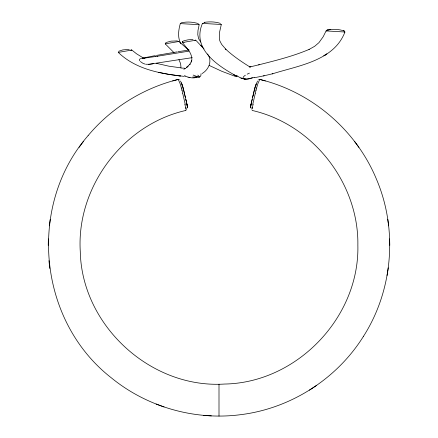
<?xml version="1.0" encoding="UTF-8"?>
<svg xmlns="http://www.w3.org/2000/svg" width="438" height="438" viewBox="0 0 438 438"><rect width="100%" height="100%" fill="white"/><g stroke="black" fill="none" stroke-linecap="round" stroke-linejoin="round"><path stroke-width="0.66" d="M187.469 107.283L187.261 107.962M363.502 336.274C336.942 378.903 290.722 408.44 240.884 414.644C195.074 420.732 147.146 407.11 111.367 377.863C37.997 320.72 27.096 205.597 88.115 135.621M48.24 245.291L48.361 238.896M259.729 79.448L259.739 79.42C311.484 91.898 356.138 129.971 376.456 179.197C397.978 229.572 392.99 290.098 363.507 336.274M251.801 109.182L252.009 107.901M49.346 225.86L50.239 219.246M387.072 275.48L388.271 267.804M191.302 62.097C192.835 58.254 191.105 54.219 188.909 50.633L182.383 42.491M252.025 107.83L252.43 105.854M250.848 105.339L250.563 106.823L250.903 105.082M250.859 105.279L250.875 105.224A28.738 4.232 -76.8 0 1 251.193 103.855M251.478 102.454L251.166 103.866M252.742 104.414L255.321 93.261M251.554 102.092L251.658 101.638M251.494 102.366L251.565 102.043M251.434 102.645L251.505 102.317M251.724 101.364L251.845 100.811M251.62 101.819L251.74 101.266M251.932 100.439L252.069 99.842M251.806 100.992L251.943 100.395M252.162 99.426L252.578 97.625M252.058 99.886L252.184 99.333M180.626 23.647L180.303 23.597L199.164 24.698L197.981 30.54L197.779 34.657L198.628 38.714L200.741 42.075M252.699 97.116L252.77 96.798M252.567 97.669L252.644 97.351M252.633 97.395L252.704 97.072M180.33 23.592L180.303 23.592C178.49 30.085 177.39 37.531 180.872 43.685M252.89 96.289L253.159 95.139M252.759 96.842L252.901 96.245M253.148 95.183L253.69 92.938M252.967 95.966L253.093 95.413M253.421 94.039L253.224 94.865M254.423 89.932L253.941 91.881A78.687 12.111 -76.8 0 0 253.558 93.535M256.006 90.452L256.137 89.91M254.478 89.697L254.549 89.412A28.645 4.287 -76.7 0 1 254.905 87.972L255.299 86.538M254.412 89.971L254.483 89.67M254.544 89.44L254.932 87.907M256.586 88.131L257.873 83.691L259.701 79.513M254.976 87.748L255.244 86.74M233.804 74.712L237.144 76.426C218.042 66.028 191.439 49.023 202.455 23.4L221.305 24.495L219.46 32.653L219.372 38.905L219.849 40.915L221.672 44.408L225.953 49.39L225.597 49.045C232.978 56.02 241.464 61.703 250.06 67.058M186.161 109.714L185.827 110.25L186.024 109.987M255.316 86.478L255.485 85.897M255.343 86.385L257.544 81.014M255.502 85.848L255.65 85.372M191.625 61.068L191.778 60.586L189.829 64.397L190.158 64.003L186.67 67.364L188.28 66.05M255.688 85.262L255.989 84.43M256.055 84.277L256.175 83.981M139.437 59.371L139.673 60.838M344.46 32.034L344.936 32.018C333.959 60.877 298.404 65.59 272.869 73.704L272.168 73.874M344.892 32.007L326.075 30.917L323.228 36.677L318.957 42.623L314.665 46.297L308.971 49.489M79.108 147.365L83.477 141.403M88.109 135.616C111.214 107.951 143.286 88.065 178.255 79.415L178.425 79.793M182.422 41.484L182.164 41.709L183.987 40.756L188.017 39.831L193.054 39.453M258.185 79.836L258.464 79.617M202.049 73.562C208.795 69.724 212.676 60.729 207.541 53.956M186.21 67.671L187.289 66.855M183.851 69.352L185.05 68.509M309.387 390.17L316.488 385.489M118.424 51.366L122.782 49.91L129.276 49.341M324.115 55.631L326.885 53.934L323.835 55.796M195.113 40.208L195.737 40.154L204.004 48.947M139.837 59.026L140.724 58.615M247.174 74.159L249.441 73.135M165.739 42.617L171.012 41.15L177.395 40.915M309.255 49.352C292.962 56.288 275.683 60.537 258.562 64.879M165.307 43.827L165.586 43.8M178.025 41.555L178.824 41.468L188.488 49.932M254.412 77.378L249.019 78.851A11.541 4.763 -15.8 0 1 245.636 79.119L241.469 78.265M181.091 22.869C186.697 21.495 192.846 21.905 198.337 23.608M330.372 29.532L326.929 30.211C332.683 28.908 339.193 29.023 344.695 31.235M252.381 77.707L249.819 78.501M131.8 50.009L136.492 53.759L144.168 58.511M326.923 30.211L327.64 29.965M118.818 52.314L118.468 52.297M131.745 50.009L131.247 50.069M172.621 80.948L178.255 79.415M178.682 41.522L165.597 43.8M165.318 43.789L165.778 43.68M141.37 58.391L154.34 55.796A6.105 2.086 42.8 0 1 154.702 55.752L157.466 56.464M153.169 63.455L153.563 63.351M185.602 110.502C122.892 124.841 76.261 187.294 80.274 251.483C81.736 325.445 150.705 388.807 224.513 384.044C296.712 382.878 359.56 317.473 357.862 245.291C358.881 183.166 312.956 124.447 252.398 110.502M182.257 42.459L182.591 42.382M195.567 40.208L194.784 40.378M250.908 66.718L249.633 67.025L259.269 64.709M254.522 77.701L264.191 75.758M263.452 75.933L272.869 73.704M131.52 50.107L118.901 52.303M204.847 22.229L203.955 22.431C209.397 21.5 215.2 21.681 220.467 23.395M181.797 68.202L182.361 68.114A22.716 7.764 42.8 0 1 183.029 68.098A40.017 13.671 42.8 0 1 185.86 68.476M248.987 78.698L248.187 78.862A11.618 3.564 -23.3 0 1 245.515 79.119C244.021 79.475 242.028 78.03 243.637 76.661A6.543 2.009 -23.3 0 1 245.389 75.199M194.571 40.422L184.299 42.218M156.558 55.396L176.974 51.898M188.762 51.169L157.33 56.256M192.233 57.652L149.418 64.227M177.992 51.728L189.189 49.976M184.212 42.229L183.226 42.382M155.988 56.464L142.509 58.385L143.784 58.249L143.045 58.325M130.77 50.135L131.159 50.08M183.073 42.404L182.476 42.481M152.796 63.838L150.338 64.14M143.259 58.309L142.591 58.353L144.989 58.457M145.969 64.255L148.717 64.276M148.307 64.309L149.818 64.194M221.299 24.512L220.971 24.517M199.159 24.714L198.688 24.714M192.611 77.017L196.722 77.225M203.659 415.361L211.39 415.881M203.062 23.471L202.455 23.4M326.529 30.978L326.135 30.934M184.376 76.382C161.014 73.918 135.753 69.428 118.249 52.374M181.146 67.89L168.827 66.176L156.24 63.296M176.317 75.478L180.505 75.988L168.75 74.351L169.041 74.405L158.397 72.297M196.388 77.154L195.912 77.083A39.995 13.671 42.8 0 1 194.943 76.902M145.252 64.14L143.078 63.4L140.313 61.528M189.944 77.575L190.557 77.679A13.425 10.567 31.9 0 0 194.122 77.838M188.981 77.356L188.022 77.093M259.745 79.415L265.379 80.948M236.235 76.732L221.82 71.295L209.216 65.443M156.142 404.06L164.058 406.973M343.491 30.633L344.191 30.923M185.668 76.179L185.559 76.13A8.459 6.548 31.2 0 1 184.442 75.533M193.125 75.051L196.503 76.343A27.523 23.575 50.7 0 0 198.452 76.803C200.204 77.718 201.37 75.298 200.96 73.825M179.542 79.623L179.815 79.831M236.744 75.539L240.265 77.844L244.442 79.07A13.863 4.829 36.8 0 0 245.789 79.015M165.219 43.822L174.034 52.691M197.784 75.095L199.777 77.033L199.016 77.219A30.277 10.342 42.8 0 1 196.372 77.137M202.591 47.293L200.872 45.421M240.862 77.707L241.124 78.002M252.074 110.124L252.135 110.201M250.744 107.978L250.569 106.801L250.531 107.321M354.523 141.403L358.892 147.365M180.467 81.03L181.272 82.749M178.945 59.628C180.982 64.873 180.461 62.163 181.036 68.043M181.294 82.793L181.786 83.882M178.403 79.743L180.127 83.691L181.414 88.131M181.77 83.844L181.945 84.277M181.814 83.954L182.684 86.478M182.011 84.43L182.312 85.262M182.339 85.333L182.471 85.766M182.564 86.067L182.657 86.385M182.701 86.538L183.489 89.566M182.756 86.74L183.089 87.989M183.588 89.971L183.451 89.412A28.645 4.287 76.7 0 0 183.095 87.972M183.517 89.67L184.321 92.982M181.863 89.91L181.994 90.452M184.31 92.938L184.458 93.529M182.679 93.261L185.258 104.414M184.447 93.486L185.11 96.289M184.579 94.039L184.776 94.865M184.907 95.413L185.033 95.966M185.099 96.245L185.175 96.563M185.164 96.519L185.241 96.842M185.23 96.798L185.301 97.116M185.296 97.072L185.367 97.395M185.356 97.351L185.433 97.669M185.422 97.625L185.871 99.563M185.816 99.333L185.942 99.886M185.931 99.842L186.068 100.439M186.057 100.395L186.134 100.718M186.123 100.669L186.194 100.992M186.155 100.811L186.276 101.364M186.26 101.266L186.446 102.092M186.32 101.545L186.38 101.819M186.435 102.043L186.834 103.866M185.57 105.854L185.75 106.724M187.097 105.082L187.469 107.233L187.174 105.443M187.141 105.279L187.125 105.224A28.738 4.232 76.8 0 0 186.807 103.855M186.035 108.131L185.909 107.502M186.051 108.213L186.199 109.182M387.761 219.246L388.654 225.86M48.93 260.637L49.817 268.461M389.639 238.896L389.76 245.291M219 384.235L219 416.089M197.149 76.858A5.136 4.041 31.6 0 1 196.744 77.099L196.06 77.411A9.937 7.818 31.9 0 1 194.165 77.811M189.944 77.586A16.096 12.603 31.5 0 1 188.981 77.373M188.017 77.11A13.6 10.589 31.3 0 1 185.674 76.217M251.056 104.994A8.349 0.761 -89.2 0 1 251.012 104.195M253.646 92.916A74.98 11.53 -76.8 0 1 254.319 90.162M255.578 86.16A11.722 0.602 -70.3 0 1 256 85.136M250.87 105.098A31.47 4.708 -76.8 0 1 251.231 103.439M252.321 108.482A10.271 1.079 -78.4 0 1 252.403 107.233M252.896 105.459A29.319 2.989 -77.1 0 1 253.175 104.173M255.244 93.223A75.719 11.361 -76.8 0 1 255.934 90.392M256.044 89.817A31.624 4.254 -76.7 0 1 256.504 87.989M186.988 104.195A8.349 0.761 89.2 0 1 186.944 104.994M183.681 90.162A74.98 11.53 76.8 0 1 184.354 92.916M182 85.136A11.722 0.602 70.3 0 1 182.422 86.16M186.769 103.439A31.388 4.698 76.8 0 1 187.13 105.098M185.597 107.233A10.271 1.079 78.4 0 1 185.679 108.482M184.825 104.173A29.319 2.989 77.1 0 1 185.104 105.459M182.066 90.392A75.719 11.361 76.8 0 1 182.756 93.223M181.496 87.989A31.624 4.254 76.7 0 1 181.956 89.817"/></g></svg>
